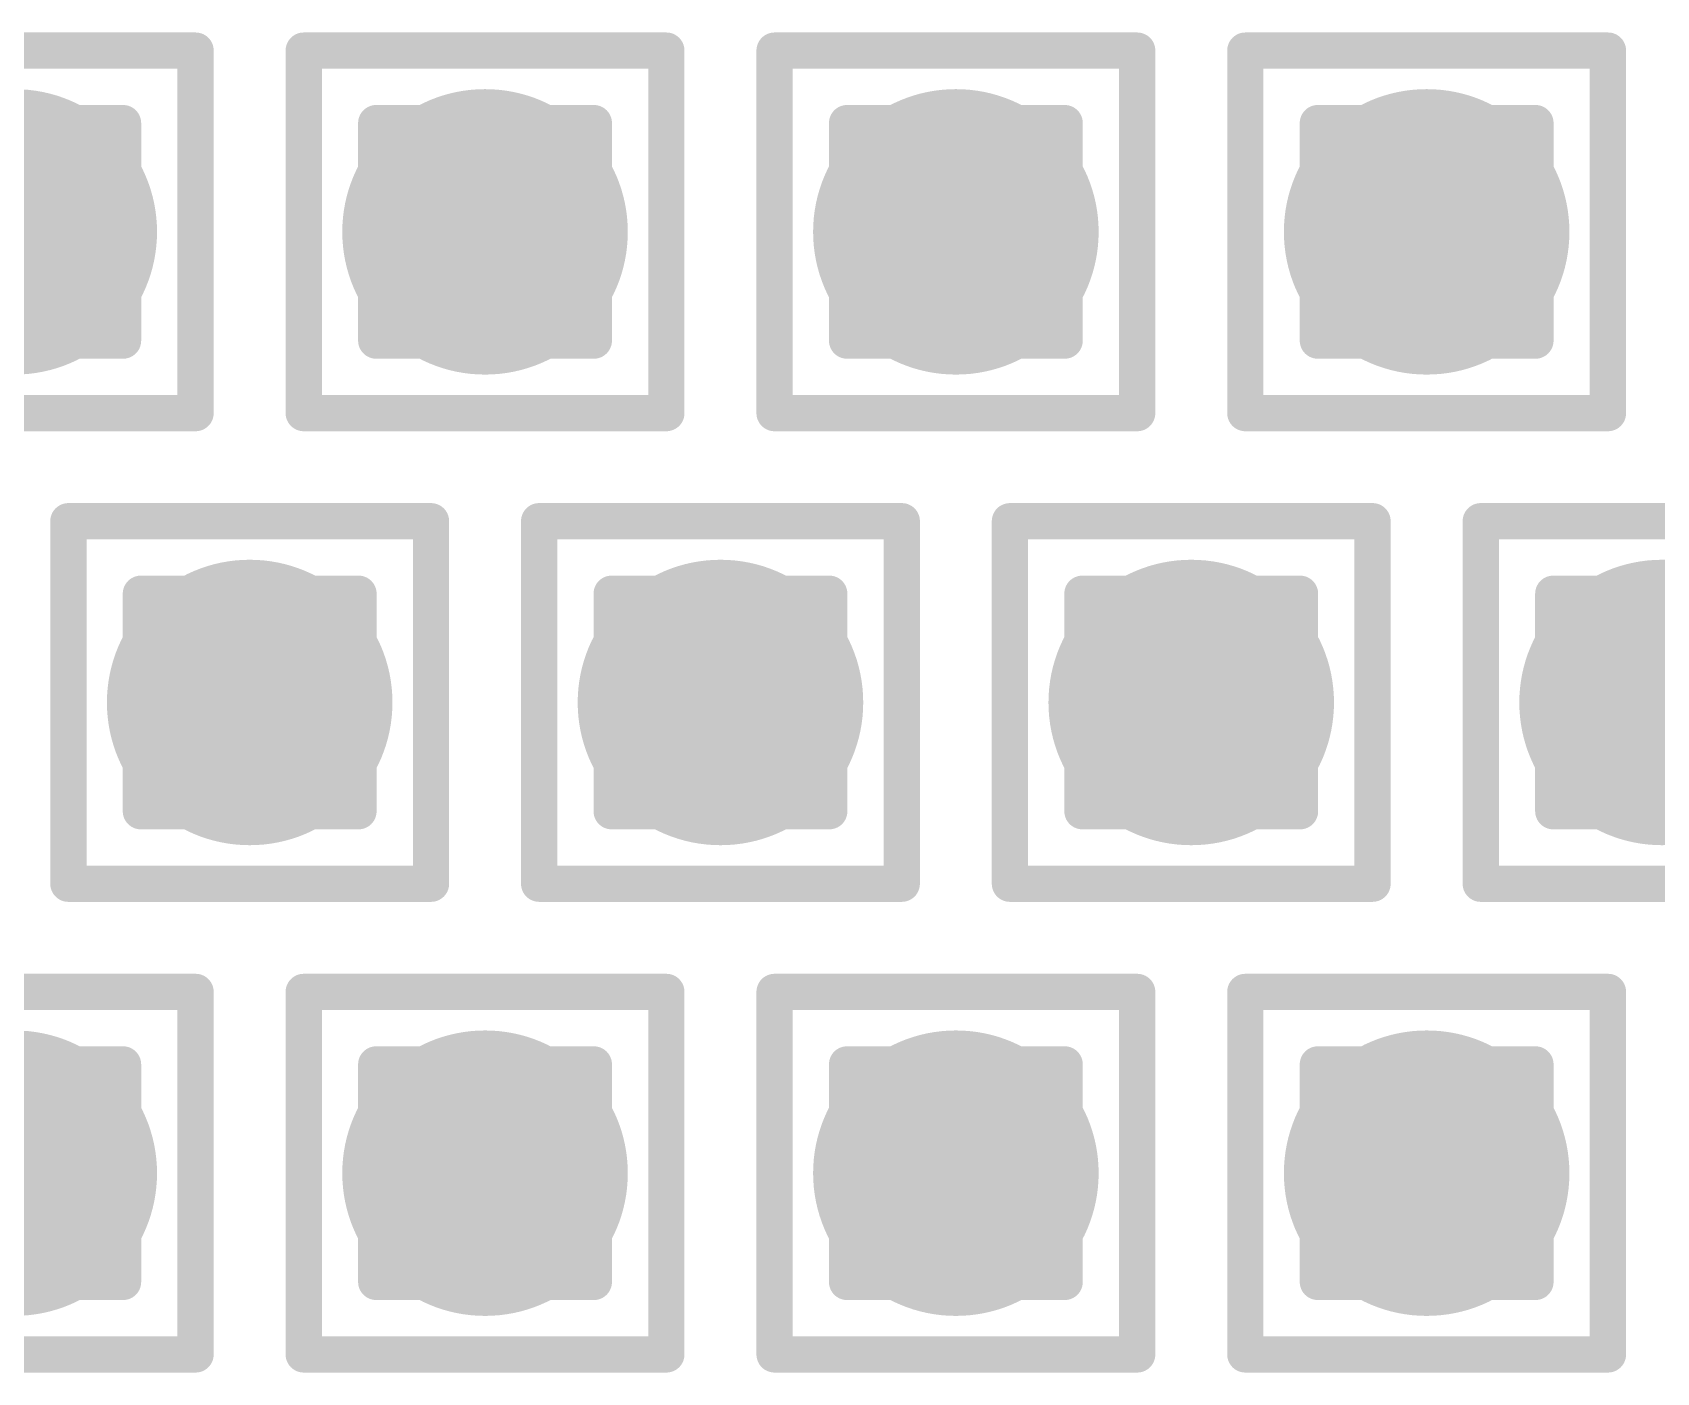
# Model space of a CAD drawing. Header units: inches. Extents: x -18 to 5357, y -8 to 5291.
# Drawn here: x 37.84 to 40.115, y 9.778 to 11.656 of the extents above; entities that cross this region are included whole.
import ezdxf

# ---------------------------------------------------------------- set-up
doc = ezdxf.new("R2010")
doc.units = ezdxf.units.IN
for name, color, linetype in [('Bottom Layer', 5, 'Continuous'), ('Drill Drawing', 1, 'Continuous'), ('Ground', 16, 'Continuous'), ('Power', 76, 'Continuous'), ('Top Layer', 1, 'Continuous'), ('Via Holes', 16, 'Continuous')]:
    doc.layers.add(name, color=color, linetype=linetype)

msp = doc.modelspace()

# ---------------------------------------------------------------- hatches: boundary and pattern name
at = {"layer": 'Bottom Layer'}
h = msp.add_hatch(color=5, dxfattribs=at)
edge = h.paths.add_edge_path()
edge.add_arc((37.8141, 11.3767), 0.2, 0, 360)
h = msp.add_hatch(color=5, dxfattribs=at)
edge = h.paths.add_edge_path()
edge.add_arc((38.4736, 11.3767), 0.2, 0, 360)
h = msp.add_hatch(color=5, dxfattribs=at)
edge = h.paths.add_edge_path()
edge.add_arc((39.1332, 11.3767), 0.2, 0, 360)
h = msp.add_hatch(color=5, dxfattribs=at)
edge = h.paths.add_edge_path()
edge.add_arc((39.7927, 11.3767), 0.2, 0, 360)
h = msp.add_hatch(color=5, dxfattribs=at)
edge = h.paths.add_edge_path()
edge.add_arc((38.1439, 10.7172), 0.2, 0, 360)
h = msp.add_hatch(color=5, dxfattribs=at)
edge = h.paths.add_edge_path()
edge.add_arc((38.8034, 10.7172), 0.2, 0, 360)
h = msp.add_hatch(color=5, dxfattribs=at)
edge = h.paths.add_edge_path()
edge.add_arc((39.4629, 10.7172), 0.2, 0, 360)
h = msp.add_hatch(color=5, dxfattribs=at)
edge = h.paths.add_edge_path()
edge.add_arc((40.1225, 10.7172), 0.2, 0, 360)
h = msp.add_hatch(color=5, dxfattribs=at)
edge = h.paths.add_edge_path()
edge.add_arc((37.8141, 10.0576), 0.2, 0, 360)
h = msp.add_hatch(color=5, dxfattribs=at)
edge = h.paths.add_edge_path()
edge.add_arc((38.4736, 10.0576), 0.2, 0, 360)
h = msp.add_hatch(color=5, dxfattribs=at)
edge = h.paths.add_edge_path()
edge.add_arc((39.1332, 10.0576), 0.2, 0, 360)
h = msp.add_hatch(color=5, dxfattribs=at)
edge = h.paths.add_edge_path()
edge.add_arc((39.7927, 10.0576), 0.2, 0, 360)
at = {"layer": 'Ground'}
h = msp.add_hatch(color=16, dxfattribs=at)
edge = h.paths.add_edge_path()
edge.add_arc((37.8141, 11.3767), 0.2, 0, 360)
h = msp.add_hatch(color=16, dxfattribs=at)
edge = h.paths.add_edge_path()
edge.add_arc((38.4736, 11.3767), 0.2, 0, 360)
h = msp.add_hatch(color=16, dxfattribs=at)
edge = h.paths.add_edge_path()
edge.add_arc((39.1332, 11.3767), 0.2, 0, 360)
h = msp.add_hatch(color=16, dxfattribs=at)
edge = h.paths.add_edge_path()
edge.add_arc((39.7927, 11.3767), 0.2, 0, 360)
h = msp.add_hatch(color=16, dxfattribs=at)
edge = h.paths.add_edge_path()
edge.add_arc((38.1439, 10.7172), 0.2, 0, 360)
h = msp.add_hatch(color=16, dxfattribs=at)
edge = h.paths.add_edge_path()
edge.add_arc((38.8034, 10.7172), 0.2, 0, 360)
h = msp.add_hatch(color=16, dxfattribs=at)
edge = h.paths.add_edge_path()
edge.add_arc((39.4629, 10.7172), 0.2, 0, 360)
h = msp.add_hatch(color=16, dxfattribs=at)
edge = h.paths.add_edge_path()
edge.add_arc((40.1225, 10.7172), 0.2, 0, 360)
h = msp.add_hatch(color=16, dxfattribs=at)
edge = h.paths.add_edge_path()
edge.add_arc((37.8141, 10.0576), 0.2, 0, 360)
h = msp.add_hatch(color=16, dxfattribs=at)
edge = h.paths.add_edge_path()
edge.add_arc((38.4736, 10.0576), 0.2, 0, 360)
h = msp.add_hatch(color=16, dxfattribs=at)
edge = h.paths.add_edge_path()
edge.add_arc((39.1332, 10.0576), 0.2, 0, 360)
h = msp.add_hatch(color=16, dxfattribs=at)
edge = h.paths.add_edge_path()
edge.add_arc((39.7927, 10.0576), 0.2, 0, 360)
at = {"layer": 'Power'}
h = msp.add_hatch(color=76, dxfattribs=at)
edge = h.paths.add_edge_path()
edge.add_arc((37.8141, 11.3767), 0.2, 0, 360)
h = msp.add_hatch(color=76, dxfattribs=at)
edge = h.paths.add_edge_path()
edge.add_arc((38.4736, 11.3767), 0.2, 0, 360)
h = msp.add_hatch(color=76, dxfattribs=at)
edge = h.paths.add_edge_path()
edge.add_arc((39.1332, 11.3767), 0.2, 0, 360)
h = msp.add_hatch(color=76, dxfattribs=at)
edge = h.paths.add_edge_path()
edge.add_arc((39.7927, 11.3767), 0.2, 0, 360)
h = msp.add_hatch(color=76, dxfattribs=at)
edge = h.paths.add_edge_path()
edge.add_arc((38.1439, 10.7172), 0.2, 0, 360)
h = msp.add_hatch(color=76, dxfattribs=at)
edge = h.paths.add_edge_path()
edge.add_arc((38.8034, 10.7172), 0.2, 0, 360)
h = msp.add_hatch(color=76, dxfattribs=at)
edge = h.paths.add_edge_path()
edge.add_arc((39.4629, 10.7172), 0.2, 0, 360)
h = msp.add_hatch(color=76, dxfattribs=at)
edge = h.paths.add_edge_path()
edge.add_arc((40.1225, 10.7172), 0.2, 0, 360)
h = msp.add_hatch(color=76, dxfattribs=at)
edge = h.paths.add_edge_path()
edge.add_arc((37.8141, 10.0576), 0.2, 0, 360)
h = msp.add_hatch(color=76, dxfattribs=at)
edge = h.paths.add_edge_path()
edge.add_arc((38.4736, 10.0576), 0.2, 0, 360)
h = msp.add_hatch(color=76, dxfattribs=at)
edge = h.paths.add_edge_path()
edge.add_arc((39.1332, 10.0576), 0.2, 0, 360)
h = msp.add_hatch(color=76, dxfattribs=at)
edge = h.paths.add_edge_path()
edge.add_arc((39.7927, 10.0576), 0.2, 0, 360)
at = {"layer": 'Top Layer'}
h = msp.add_hatch(color=1, dxfattribs=at)
edge = h.paths.add_edge_path()
edge.add_arc((37.8141, 11.3767), 0.2, 0, 360)
h = msp.add_hatch(color=1, dxfattribs=at)
edge = h.paths.add_edge_path()
edge.add_arc((38.4736, 11.3767), 0.2, 0, 360)
h = msp.add_hatch(color=1, dxfattribs=at)
edge = h.paths.add_edge_path()
edge.add_arc((39.1332, 11.3767), 0.2, 0, 360)
h = msp.add_hatch(color=1, dxfattribs=at)
edge = h.paths.add_edge_path()
edge.add_arc((39.7927, 11.3767), 0.2, 0, 360)
h = msp.add_hatch(color=1, dxfattribs=at)
edge = h.paths.add_edge_path()
edge.add_arc((38.1439, 10.7172), 0.2, 0, 360)
h = msp.add_hatch(color=1, dxfattribs=at)
edge = h.paths.add_edge_path()
edge.add_arc((38.8034, 10.7172), 0.2, 0, 360)
h = msp.add_hatch(color=1, dxfattribs=at)
edge = h.paths.add_edge_path()
edge.add_arc((39.4629, 10.7172), 0.2, 0, 360)
h = msp.add_hatch(color=1, dxfattribs=at)
edge = h.paths.add_edge_path()
edge.add_arc((40.1225, 10.7172), 0.2, 0, 360)
h = msp.add_hatch(color=1, dxfattribs=at)
edge = h.paths.add_edge_path()
edge.add_arc((37.8141, 10.0576), 0.2, 0, 360)
h = msp.add_hatch(color=1, dxfattribs=at)
edge = h.paths.add_edge_path()
edge.add_arc((38.4736, 10.0576), 0.2, 0, 360)
h = msp.add_hatch(color=1, dxfattribs=at)
edge = h.paths.add_edge_path()
edge.add_arc((39.1332, 10.0576), 0.2, 0, 360)
h = msp.add_hatch(color=1, dxfattribs=at)
edge = h.paths.add_edge_path()
edge.add_arc((39.7927, 10.0576), 0.2, 0, 360)
at = {"layer": 'Via Holes'}
h = msp.add_hatch(color=7, dxfattribs=at)
edge = h.paths.add_edge_path()
edge.add_arc((37.8141, 11.3767), 0.1, 0, 360)
h = msp.add_hatch(color=7, dxfattribs=at)
edge = h.paths.add_edge_path()
edge.add_arc((38.4736, 11.3767), 0.1, 0, 360)
h = msp.add_hatch(color=7, dxfattribs=at)
edge = h.paths.add_edge_path()
edge.add_arc((39.1332, 11.3767), 0.1, 0, 360)
h = msp.add_hatch(color=7, dxfattribs=at)
edge = h.paths.add_edge_path()
edge.add_arc((39.7927, 11.3767), 0.1, 0, 360)
h = msp.add_hatch(color=7, dxfattribs=at)
edge = h.paths.add_edge_path()
edge.add_arc((38.1439, 10.7172), 0.1, 0, 360)
h = msp.add_hatch(color=7, dxfattribs=at)
edge = h.paths.add_edge_path()
edge.add_arc((38.8034, 10.7172), 0.1, 0, 360)
h = msp.add_hatch(color=7, dxfattribs=at)
edge = h.paths.add_edge_path()
edge.add_arc((39.4629, 10.7172), 0.1, 0, 360)
h = msp.add_hatch(color=7, dxfattribs=at)
edge = h.paths.add_edge_path()
edge.add_arc((40.1225, 10.7172), 0.1, 0, 360)
h = msp.add_hatch(color=7, dxfattribs=at)
edge = h.paths.add_edge_path()
edge.add_arc((37.8141, 10.0576), 0.1, 0, 360)
h = msp.add_hatch(color=7, dxfattribs=at)
edge = h.paths.add_edge_path()
edge.add_arc((38.4736, 10.0576), 0.1, 0, 360)
h = msp.add_hatch(color=7, dxfattribs=at)
edge = h.paths.add_edge_path()
edge.add_arc((39.1332, 10.0576), 0.1, 0, 360)
h = msp.add_hatch(color=7, dxfattribs=at)
edge = h.paths.add_edge_path()
edge.add_arc((39.7927, 10.0576), 0.1, 0, 360)

# ---------------------------------------------------------------- linework, layer by layer
at = {"layer": 'Drill Drawing'}
for points in [[(37.5601, 11.6307, 0.0508, 0.0508, 0), (38.0681, 11.6307, 0.0508, 0.0508, 0)], [(38.0681, 11.1227, 0.0508, 0.0508, 0), (38.0681, 11.6307, 0.0508, 0.0508, 0)], [(38.2196, 11.6307, 0.0508, 0.0508, 0), (38.7276, 11.6307, 0.0508, 0.0508, 0)], [(38.2196, 11.1227, 0.0508, 0.0508, 0), (38.2196, 11.6307, 0.0508, 0.0508, 0)], [(38.7276, 11.1227, 0.0508, 0.0508, 0), (38.7276, 11.6307, 0.0508, 0.0508, 0)], [(38.8792, 11.6307, 0.0508, 0.0508, 0), (39.3872, 11.6307, 0.0508, 0.0508, 0)], [(38.8792, 11.1227, 0.0508, 0.0508, 0), (38.8792, 11.6307, 0.0508, 0.0508, 0)], [(39.3872, 11.1227, 0.0508, 0.0508, 0), (39.3872, 11.6307, 0.0508, 0.0508, 0)], [(39.5387, 11.6307, 0.0508, 0.0508, 0), (40.0467, 11.6307, 0.0508, 0.0508, 0)], [(39.5387, 11.1227, 0.0508, 0.0508, 0), (39.5387, 11.6307, 0.0508, 0.0508, 0)], [(40.0467, 11.1227, 0.0508, 0.0508, 0), (40.0467, 11.6307, 0.0508, 0.0508, 0)], [(37.6617, 11.5291, 0.0508, 0.0508, 0), (37.9665, 11.5291, 0.0508, 0.0508, 0)], [(37.9665, 11.2243, 0.0508, 0.0508, 0), (37.9665, 11.5291, 0.0508, 0.0508, 0)], [(38.3212, 11.5291, 0.0508, 0.0508, 0), (38.626, 11.5291, 0.0508, 0.0508, 0)], [(38.3212, 11.2243, 0.0508, 0.0508, 0), (38.3212, 11.5291, 0.0508, 0.0508, 0)], [(38.626, 11.2243, 0.0508, 0.0508, 0), (38.626, 11.5291, 0.0508, 0.0508, 0)], [(38.9808, 11.5291, 0.0508, 0.0508, 0), (39.2856, 11.5291, 0.0508, 0.0508, 0)], [(38.9808, 11.2243, 0.0508, 0.0508, 0), (38.9808, 11.5291, 0.0508, 0.0508, 0)], [(39.2856, 11.2243, 0.0508, 0.0508, 0), (39.2856, 11.5291, 0.0508, 0.0508, 0)], [(39.6403, 11.5291, 0.0508, 0.0508, 0), (39.9451, 11.5291, 0.0508, 0.0508, 0)], [(39.6403, 11.2243, 0.0508, 0.0508, 0), (39.6403, 11.5291, 0.0508, 0.0508, 0)], [(39.9451, 11.2243, 0.0508, 0.0508, 0), (39.9451, 11.5291, 0.0508, 0.0508, 0)], [(37.6617, 11.2243, 0.0508, 0.0508, 0), (37.9665, 11.2243, 0.0508, 0.0508, 0)], [(38.3212, 11.2243, 0.0508, 0.0508, 0), (38.626, 11.2243, 0.0508, 0.0508, 0)], [(38.9808, 11.2243, 0.0508, 0.0508, 0), (39.2856, 11.2243, 0.0508, 0.0508, 0)], [(39.6403, 11.2243, 0.0508, 0.0508, 0), (39.9451, 11.2243, 0.0508, 0.0508, 0)], [(37.5601, 11.1227, 0.0508, 0.0508, 0), (38.0681, 11.1227, 0.0508, 0.0508, 0)], [(38.2196, 11.1227, 0.0508, 0.0508, 0), (38.7276, 11.1227, 0.0508, 0.0508, 0)], [(38.8792, 11.1227, 0.0508, 0.0508, 0), (39.3872, 11.1227, 0.0508, 0.0508, 0)], [(39.5387, 11.1227, 0.0508, 0.0508, 0), (40.0467, 11.1227, 0.0508, 0.0508, 0)], [(37.8899, 10.9712, 0.0508, 0.0508, 0), (38.3979, 10.9712, 0.0508, 0.0508, 0)], [(37.8899, 10.4632, 0.0508, 0.0508, 0), (37.8899, 10.9712, 0.0508, 0.0508, 0)], [(38.3979, 10.4632, 0.0508, 0.0508, 0), (38.3979, 10.9712, 0.0508, 0.0508, 0)], [(38.5494, 10.9712, 0.0508, 0.0508, 0), (39.0574, 10.9712, 0.0508, 0.0508, 0)], [(38.5494, 10.4632, 0.0508, 0.0508, 0), (38.5494, 10.9712, 0.0508, 0.0508, 0)], [(39.0574, 10.4632, 0.0508, 0.0508, 0), (39.0574, 10.9712, 0.0508, 0.0508, 0)], [(39.2089, 10.9712, 0.0508, 0.0508, 0), (39.7169, 10.9712, 0.0508, 0.0508, 0)], [(39.2089, 10.4632, 0.0508, 0.0508, 0), (39.2089, 10.9712, 0.0508, 0.0508, 0)], [(39.7169, 10.4632, 0.0508, 0.0508, 0), (39.7169, 10.9712, 0.0508, 0.0508, 0)], [(39.8685, 10.9712, 0.0508, 0.0508, 0), (40.3765, 10.9712, 0.0508, 0.0508, 0)], [(39.8685, 10.4632, 0.0508, 0.0508, 0), (39.8685, 10.9712, 0.0508, 0.0508, 0)], [(37.9915, 10.8696, 0.0508, 0.0508, 0), (38.2963, 10.8696, 0.0508, 0.0508, 0)], [(37.9915, 10.5648, 0.0508, 0.0508, 0), (37.9915, 10.8696, 0.0508, 0.0508, 0)], [(38.2963, 10.5648, 0.0508, 0.0508, 0), (38.2963, 10.8696, 0.0508, 0.0508, 0)], [(38.651, 10.8696, 0.0508, 0.0508, 0), (38.9558, 10.8696, 0.0508, 0.0508, 0)], [(38.651, 10.5648, 0.0508, 0.0508, 0), (38.651, 10.8696, 0.0508, 0.0508, 0)], [(38.9558, 10.5648, 0.0508, 0.0508, 0), (38.9558, 10.8696, 0.0508, 0.0508, 0)], [(39.3105, 10.8696, 0.0508, 0.0508, 0), (39.6153, 10.8696, 0.0508, 0.0508, 0)], [(39.3105, 10.5648, 0.0508, 0.0508, 0), (39.3105, 10.8696, 0.0508, 0.0508, 0)], [(39.6153, 10.5648, 0.0508, 0.0508, 0), (39.6153, 10.8696, 0.0508, 0.0508, 0)], [(39.9701, 10.8696, 0.0508, 0.0508, 0), (40.2749, 10.8696, 0.0508, 0.0508, 0)], [(39.9701, 10.5648, 0.0508, 0.0508, 0), (39.9701, 10.8696, 0.0508, 0.0508, 0)], [(37.9915, 10.5648, 0.0508, 0.0508, 0), (38.2963, 10.5648, 0.0508, 0.0508, 0)], [(38.651, 10.5648, 0.0508, 0.0508, 0), (38.9558, 10.5648, 0.0508, 0.0508, 0)], [(39.3105, 10.5648, 0.0508, 0.0508, 0), (39.6153, 10.5648, 0.0508, 0.0508, 0)], [(39.9701, 10.5648, 0.0508, 0.0508, 0), (40.2749, 10.5648, 0.0508, 0.0508, 0)], [(37.8899, 10.4632, 0.0508, 0.0508, 0), (38.3979, 10.4632, 0.0508, 0.0508, 0)], [(38.5494, 10.4632, 0.0508, 0.0508, 0), (39.0574, 10.4632, 0.0508, 0.0508, 0)], [(39.2089, 10.4632, 0.0508, 0.0508, 0), (39.7169, 10.4632, 0.0508, 0.0508, 0)], [(39.8685, 10.4632, 0.0508, 0.0508, 0), (40.3765, 10.4632, 0.0508, 0.0508, 0)], [(37.5601, 10.3116, 0.0508, 0.0508, 0), (38.0681, 10.3116, 0.0508, 0.0508, 0)], [(38.0681, 9.8036, 0.0508, 0.0508, 0), (38.0681, 10.3116, 0.0508, 0.0508, 0)], [(38.2196, 10.3116, 0.0508, 0.0508, 0), (38.7276, 10.3116, 0.0508, 0.0508, 0)], [(38.2196, 9.8036, 0.0508, 0.0508, 0), (38.2196, 10.3116, 0.0508, 0.0508, 0)], [(38.7276, 9.8036, 0.0508, 0.0508, 0), (38.7276, 10.3116, 0.0508, 0.0508, 0)], [(38.8792, 10.3116, 0.0508, 0.0508, 0), (39.3872, 10.3116, 0.0508, 0.0508, 0)], [(38.8792, 9.8036, 0.0508, 0.0508, 0), (38.8792, 10.3116, 0.0508, 0.0508, 0)], [(39.3872, 9.8036, 0.0508, 0.0508, 0), (39.3872, 10.3116, 0.0508, 0.0508, 0)], [(39.5387, 10.3116, 0.0508, 0.0508, 0), (40.0467, 10.3116, 0.0508, 0.0508, 0)], [(39.5387, 9.8036, 0.0508, 0.0508, 0), (39.5387, 10.3116, 0.0508, 0.0508, 0)], [(40.0467, 9.8036, 0.0508, 0.0508, 0), (40.0467, 10.3116, 0.0508, 0.0508, 0)], [(37.6617, 10.21, 0.0508, 0.0508, 0), (37.9665, 10.21, 0.0508, 0.0508, 0)], [(37.9665, 9.9052, 0.0508, 0.0508, 0), (37.9665, 10.21, 0.0508, 0.0508, 0)], [(38.3212, 10.21, 0.0508, 0.0508, 0), (38.626, 10.21, 0.0508, 0.0508, 0)], [(38.3212, 9.9052, 0.0508, 0.0508, 0), (38.3212, 10.21, 0.0508, 0.0508, 0)], [(38.626, 9.9052, 0.0508, 0.0508, 0), (38.626, 10.21, 0.0508, 0.0508, 0)], [(38.9808, 10.21, 0.0508, 0.0508, 0), (39.2856, 10.21, 0.0508, 0.0508, 0)], [(38.9808, 9.9052, 0.0508, 0.0508, 0), (38.9808, 10.21, 0.0508, 0.0508, 0)], [(39.2856, 9.9052, 0.0508, 0.0508, 0), (39.2856, 10.21, 0.0508, 0.0508, 0)], [(39.6403, 10.21, 0.0508, 0.0508, 0), (39.9451, 10.21, 0.0508, 0.0508, 0)], [(39.6403, 9.9052, 0.0508, 0.0508, 0), (39.6403, 10.21, 0.0508, 0.0508, 0)], [(39.9451, 9.9052, 0.0508, 0.0508, 0), (39.9451, 10.21, 0.0508, 0.0508, 0)], [(37.6617, 9.9052, 0.0508, 0.0508, 0), (37.9665, 9.9052, 0.0508, 0.0508, 0)], [(38.3212, 9.9052, 0.0508, 0.0508, 0), (38.626, 9.9052, 0.0508, 0.0508, 0)], [(38.9808, 9.9052, 0.0508, 0.0508, 0), (39.2856, 9.9052, 0.0508, 0.0508, 0)], [(39.6403, 9.9052, 0.0508, 0.0508, 0), (39.9451, 9.9052, 0.0508, 0.0508, 0)], [(37.5601, 9.8036, 0.0508, 0.0508, 0), (38.0681, 9.8036, 0.0508, 0.0508, 0)], [(38.2196, 9.8036, 0.0508, 0.0508, 0), (38.7276, 9.8036, 0.0508, 0.0508, 0)], [(38.8792, 9.8036, 0.0508, 0.0508, 0), (39.3872, 9.8036, 0.0508, 0.0508, 0)], [(39.5387, 9.8036, 0.0508, 0.0508, 0), (40.0467, 9.8036, 0.0508, 0.0508, 0)]]:
    msp.add_lwpolyline(points, format="xyseb", dxfattribs=at)
for points in [[(38.0554, 11.6307, 0.0254, 0.0254, 1), (38.0808, 11.6307, 0.0254, 0.0254, 1)], [(38.0554, 11.6307, 0.0254, 0.0254, 1), (38.0808, 11.6307, 0.0254, 0.0254, 1)], [(38.2069, 11.6307, 0.0254, 0.0254, 1), (38.2323, 11.6307, 0.0254, 0.0254, 1)], [(38.2069, 11.6307, 0.0254, 0.0254, 1), (38.2323, 11.6307, 0.0254, 0.0254, 1)], [(38.7149, 11.6307, 0.0254, 0.0254, 1), (38.7403, 11.6307, 0.0254, 0.0254, 1)], [(38.7149, 11.6307, 0.0254, 0.0254, 1), (38.7403, 11.6307, 0.0254, 0.0254, 1)], [(38.8665, 11.6307, 0.0254, 0.0254, 1), (38.8919, 11.6307, 0.0254, 0.0254, 1)], [(38.8665, 11.6307, 0.0254, 0.0254, 1), (38.8919, 11.6307, 0.0254, 0.0254, 1)], [(39.3745, 11.6307, 0.0254, 0.0254, 1), (39.3999, 11.6307, 0.0254, 0.0254, 1)], [(39.3745, 11.6307, 0.0254, 0.0254, 1), (39.3999, 11.6307, 0.0254, 0.0254, 1)], [(39.526, 11.6307, 0.0254, 0.0254, 1), (39.5514, 11.6307, 0.0254, 0.0254, 1)], [(39.526, 11.6307, 0.0254, 0.0254, 1), (39.5514, 11.6307, 0.0254, 0.0254, 1)], [(40.034, 11.6307, 0.0254, 0.0254, 1), (40.0594, 11.6307, 0.0254, 0.0254, 1)], [(40.034, 11.6307, 0.0254, 0.0254, 1), (40.0594, 11.6307, 0.0254, 0.0254, 1)], [(37.9538, 11.5291, 0.0254, 0.0254, 1), (37.9792, 11.5291, 0.0254, 0.0254, 1)], [(37.9538, 11.5291, 0.0254, 0.0254, 1), (37.9792, 11.5291, 0.0254, 0.0254, 1)], [(38.3085, 11.5291, 0.0254, 0.0254, 1), (38.3339, 11.5291, 0.0254, 0.0254, 1)], [(38.3085, 11.5291, 0.0254, 0.0254, 1), (38.3339, 11.5291, 0.0254, 0.0254, 1)], [(38.6133, 11.5291, 0.0254, 0.0254, 1), (38.6387, 11.5291, 0.0254, 0.0254, 1)], [(38.6133, 11.5291, 0.0254, 0.0254, 1), (38.6387, 11.5291, 0.0254, 0.0254, 1)], [(38.9681, 11.5291, 0.0254, 0.0254, 1), (38.9935, 11.5291, 0.0254, 0.0254, 1)], [(38.9681, 11.5291, 0.0254, 0.0254, 1), (38.9935, 11.5291, 0.0254, 0.0254, 1)], [(39.2729, 11.5291, 0.0254, 0.0254, 1), (39.2983, 11.5291, 0.0254, 0.0254, 1)], [(39.2729, 11.5291, 0.0254, 0.0254, 1), (39.2983, 11.5291, 0.0254, 0.0254, 1)], [(39.6276, 11.5291, 0.0254, 0.0254, 1), (39.653, 11.5291, 0.0254, 0.0254, 1)], [(39.6276, 11.5291, 0.0254, 0.0254, 1), (39.653, 11.5291, 0.0254, 0.0254, 1)], [(39.9324, 11.5291, 0.0254, 0.0254, 1), (39.9578, 11.5291, 0.0254, 0.0254, 1)], [(39.9324, 11.5291, 0.0254, 0.0254, 1), (39.9578, 11.5291, 0.0254, 0.0254, 1)], [(37.9538, 11.2243, 0.0254, 0.0254, 1), (37.9792, 11.2243, 0.0254, 0.0254, 1)], [(37.9538, 11.2243, 0.0254, 0.0254, 1), (37.9792, 11.2243, 0.0254, 0.0254, 1)], [(38.3085, 11.2243, 0.0254, 0.0254, 1), (38.3339, 11.2243, 0.0254, 0.0254, 1)], [(38.3085, 11.2243, 0.0254, 0.0254, 1), (38.3339, 11.2243, 0.0254, 0.0254, 1)], [(38.6133, 11.2243, 0.0254, 0.0254, 1), (38.6387, 11.2243, 0.0254, 0.0254, 1)], [(38.6133, 11.2243, 0.0254, 0.0254, 1), (38.6387, 11.2243, 0.0254, 0.0254, 1)], [(38.9681, 11.2243, 0.0254, 0.0254, 1), (38.9935, 11.2243, 0.0254, 0.0254, 1)], [(38.9681, 11.2243, 0.0254, 0.0254, 1), (38.9935, 11.2243, 0.0254, 0.0254, 1)], [(39.2729, 11.2243, 0.0254, 0.0254, 1), (39.2983, 11.2243, 0.0254, 0.0254, 1)], [(39.2729, 11.2243, 0.0254, 0.0254, 1), (39.2983, 11.2243, 0.0254, 0.0254, 1)], [(39.6276, 11.2243, 0.0254, 0.0254, 1), (39.653, 11.2243, 0.0254, 0.0254, 1)], [(39.6276, 11.2243, 0.0254, 0.0254, 1), (39.653, 11.2243, 0.0254, 0.0254, 1)], [(39.9324, 11.2243, 0.0254, 0.0254, 1), (39.9578, 11.2243, 0.0254, 0.0254, 1)], [(39.9324, 11.2243, 0.0254, 0.0254, 1), (39.9578, 11.2243, 0.0254, 0.0254, 1)], [(38.0554, 11.1227, 0.0254, 0.0254, 1), (38.0808, 11.1227, 0.0254, 0.0254, 1)], [(38.0554, 11.1227, 0.0254, 0.0254, 1), (38.0808, 11.1227, 0.0254, 0.0254, 1)], [(38.2069, 11.1227, 0.0254, 0.0254, 1), (38.2323, 11.1227, 0.0254, 0.0254, 1)], [(38.2069, 11.1227, 0.0254, 0.0254, 1), (38.2323, 11.1227, 0.0254, 0.0254, 1)], [(38.7149, 11.1227, 0.0254, 0.0254, 1), (38.7403, 11.1227, 0.0254, 0.0254, 1)], [(38.7149, 11.1227, 0.0254, 0.0254, 1), (38.7403, 11.1227, 0.0254, 0.0254, 1)], [(38.8665, 11.1227, 0.0254, 0.0254, 1), (38.8919, 11.1227, 0.0254, 0.0254, 1)], [(38.8665, 11.1227, 0.0254, 0.0254, 1), (38.8919, 11.1227, 0.0254, 0.0254, 1)], [(39.3745, 11.1227, 0.0254, 0.0254, 1), (39.3999, 11.1227, 0.0254, 0.0254, 1)], [(39.3745, 11.1227, 0.0254, 0.0254, 1), (39.3999, 11.1227, 0.0254, 0.0254, 1)], [(39.526, 11.1227, 0.0254, 0.0254, 1), (39.5514, 11.1227, 0.0254, 0.0254, 1)], [(39.526, 11.1227, 0.0254, 0.0254, 1), (39.5514, 11.1227, 0.0254, 0.0254, 1)], [(40.034, 11.1227, 0.0254, 0.0254, 1), (40.0594, 11.1227, 0.0254, 0.0254, 1)], [(40.034, 11.1227, 0.0254, 0.0254, 1), (40.0594, 11.1227, 0.0254, 0.0254, 1)], [(37.8772, 10.9712, 0.0254, 0.0254, 1), (37.9026, 10.9712, 0.0254, 0.0254, 1)], [(37.8772, 10.9712, 0.0254, 0.0254, 1), (37.9026, 10.9712, 0.0254, 0.0254, 1)], [(38.3852, 10.9712, 0.0254, 0.0254, 1), (38.4106, 10.9712, 0.0254, 0.0254, 1)], [(38.3852, 10.9712, 0.0254, 0.0254, 1), (38.4106, 10.9712, 0.0254, 0.0254, 1)], [(38.5367, 10.9712, 0.0254, 0.0254, 1), (38.5621, 10.9712, 0.0254, 0.0254, 1)], [(38.5367, 10.9712, 0.0254, 0.0254, 1), (38.5621, 10.9712, 0.0254, 0.0254, 1)], [(39.0447, 10.9712, 0.0254, 0.0254, 1), (39.0701, 10.9712, 0.0254, 0.0254, 1)], [(39.0447, 10.9712, 0.0254, 0.0254, 1), (39.0701, 10.9712, 0.0254, 0.0254, 1)], [(39.1962, 10.9712, 0.0254, 0.0254, 1), (39.2216, 10.9712, 0.0254, 0.0254, 1)], [(39.1962, 10.9712, 0.0254, 0.0254, 1), (39.2216, 10.9712, 0.0254, 0.0254, 1)], [(39.7042, 10.9712, 0.0254, 0.0254, 1), (39.7296, 10.9712, 0.0254, 0.0254, 1)], [(39.7042, 10.9712, 0.0254, 0.0254, 1), (39.7296, 10.9712, 0.0254, 0.0254, 1)], [(39.8558, 10.9712, 0.0254, 0.0254, 1), (39.8812, 10.9712, 0.0254, 0.0254, 1)], [(39.8558, 10.9712, 0.0254, 0.0254, 1), (39.8812, 10.9712, 0.0254, 0.0254, 1)], [(37.9788, 10.8696, 0.0254, 0.0254, 1), (38.0042, 10.8696, 0.0254, 0.0254, 1)], [(37.9788, 10.8696, 0.0254, 0.0254, 1), (38.0042, 10.8696, 0.0254, 0.0254, 1)], [(38.2836, 10.8696, 0.0254, 0.0254, 1), (38.309, 10.8696, 0.0254, 0.0254, 1)], [(38.2836, 10.8696, 0.0254, 0.0254, 1), (38.309, 10.8696, 0.0254, 0.0254, 1)], [(38.6383, 10.8696, 0.0254, 0.0254, 1), (38.6637, 10.8696, 0.0254, 0.0254, 1)], [(38.6383, 10.8696, 0.0254, 0.0254, 1), (38.6637, 10.8696, 0.0254, 0.0254, 1)], [(38.9431, 10.8696, 0.0254, 0.0254, 1), (38.9685, 10.8696, 0.0254, 0.0254, 1)], [(38.9431, 10.8696, 0.0254, 0.0254, 1), (38.9685, 10.8696, 0.0254, 0.0254, 1)], [(39.2978, 10.8696, 0.0254, 0.0254, 1), (39.3232, 10.8696, 0.0254, 0.0254, 1)], [(39.2978, 10.8696, 0.0254, 0.0254, 1), (39.3232, 10.8696, 0.0254, 0.0254, 1)], [(39.6026, 10.8696, 0.0254, 0.0254, 1), (39.628, 10.8696, 0.0254, 0.0254, 1)], [(39.6026, 10.8696, 0.0254, 0.0254, 1), (39.628, 10.8696, 0.0254, 0.0254, 1)], [(39.9574, 10.8696, 0.0254, 0.0254, 1), (39.9828, 10.8696, 0.0254, 0.0254, 1)], [(39.9574, 10.8696, 0.0254, 0.0254, 1), (39.9828, 10.8696, 0.0254, 0.0254, 1)], [(37.9788, 10.5648, 0.0254, 0.0254, 1), (38.0042, 10.5648, 0.0254, 0.0254, 1)], [(37.9788, 10.5648, 0.0254, 0.0254, 1), (38.0042, 10.5648, 0.0254, 0.0254, 1)], [(38.2836, 10.5648, 0.0254, 0.0254, 1), (38.309, 10.5648, 0.0254, 0.0254, 1)], [(38.2836, 10.5648, 0.0254, 0.0254, 1), (38.309, 10.5648, 0.0254, 0.0254, 1)], [(38.6383, 10.5648, 0.0254, 0.0254, 1), (38.6637, 10.5648, 0.0254, 0.0254, 1)], [(38.6383, 10.5648, 0.0254, 0.0254, 1), (38.6637, 10.5648, 0.0254, 0.0254, 1)], [(38.9431, 10.5648, 0.0254, 0.0254, 1), (38.9685, 10.5648, 0.0254, 0.0254, 1)], [(38.9431, 10.5648, 0.0254, 0.0254, 1), (38.9685, 10.5648, 0.0254, 0.0254, 1)], [(39.2978, 10.5648, 0.0254, 0.0254, 1), (39.3232, 10.5648, 0.0254, 0.0254, 1)], [(39.2978, 10.5648, 0.0254, 0.0254, 1), (39.3232, 10.5648, 0.0254, 0.0254, 1)], [(39.6026, 10.5648, 0.0254, 0.0254, 1), (39.628, 10.5648, 0.0254, 0.0254, 1)], [(39.6026, 10.5648, 0.0254, 0.0254, 1), (39.628, 10.5648, 0.0254, 0.0254, 1)], [(39.9574, 10.5648, 0.0254, 0.0254, 1), (39.9828, 10.5648, 0.0254, 0.0254, 1)], [(39.9574, 10.5648, 0.0254, 0.0254, 1), (39.9828, 10.5648, 0.0254, 0.0254, 1)], [(37.8772, 10.4632, 0.0254, 0.0254, 1), (37.9026, 10.4632, 0.0254, 0.0254, 1)], [(37.8772, 10.4632, 0.0254, 0.0254, 1), (37.9026, 10.4632, 0.0254, 0.0254, 1)], [(38.3852, 10.4632, 0.0254, 0.0254, 1), (38.4106, 10.4632, 0.0254, 0.0254, 1)], [(38.3852, 10.4632, 0.0254, 0.0254, 1), (38.4106, 10.4632, 0.0254, 0.0254, 1)], [(38.5367, 10.4632, 0.0254, 0.0254, 1), (38.5621, 10.4632, 0.0254, 0.0254, 1)], [(38.5367, 10.4632, 0.0254, 0.0254, 1), (38.5621, 10.4632, 0.0254, 0.0254, 1)], [(39.0447, 10.4632, 0.0254, 0.0254, 1), (39.0701, 10.4632, 0.0254, 0.0254, 1)], [(39.0447, 10.4632, 0.0254, 0.0254, 1), (39.0701, 10.4632, 0.0254, 0.0254, 1)], [(39.1962, 10.4632, 0.0254, 0.0254, 1), (39.2216, 10.4632, 0.0254, 0.0254, 1)], [(39.1962, 10.4632, 0.0254, 0.0254, 1), (39.2216, 10.4632, 0.0254, 0.0254, 1)], [(39.7042, 10.4632, 0.0254, 0.0254, 1), (39.7296, 10.4632, 0.0254, 0.0254, 1)], [(39.7042, 10.4632, 0.0254, 0.0254, 1), (39.7296, 10.4632, 0.0254, 0.0254, 1)], [(39.8558, 10.4632, 0.0254, 0.0254, 1), (39.8812, 10.4632, 0.0254, 0.0254, 1)], [(39.8558, 10.4632, 0.0254, 0.0254, 1), (39.8812, 10.4632, 0.0254, 0.0254, 1)], [(38.0554, 10.3116, 0.0254, 0.0254, 1), (38.0808, 10.3116, 0.0254, 0.0254, 1)], [(38.0554, 10.3116, 0.0254, 0.0254, 1), (38.0808, 10.3116, 0.0254, 0.0254, 1)], [(38.2069, 10.3116, 0.0254, 0.0254, 1), (38.2323, 10.3116, 0.0254, 0.0254, 1)], [(38.2069, 10.3116, 0.0254, 0.0254, 1), (38.2323, 10.3116, 0.0254, 0.0254, 1)], [(38.7149, 10.3116, 0.0254, 0.0254, 1), (38.7403, 10.3116, 0.0254, 0.0254, 1)], [(38.7149, 10.3116, 0.0254, 0.0254, 1), (38.7403, 10.3116, 0.0254, 0.0254, 1)], [(38.8665, 10.3116, 0.0254, 0.0254, 1), (38.8919, 10.3116, 0.0254, 0.0254, 1)], [(38.8665, 10.3116, 0.0254, 0.0254, 1), (38.8919, 10.3116, 0.0254, 0.0254, 1)], [(39.3745, 10.3116, 0.0254, 0.0254, 1), (39.3999, 10.3116, 0.0254, 0.0254, 1)], [(39.3745, 10.3116, 0.0254, 0.0254, 1), (39.3999, 10.3116, 0.0254, 0.0254, 1)], [(39.526, 10.3116, 0.0254, 0.0254, 1), (39.5514, 10.3116, 0.0254, 0.0254, 1)], [(39.526, 10.3116, 0.0254, 0.0254, 1), (39.5514, 10.3116, 0.0254, 0.0254, 1)], [(40.034, 10.3116, 0.0254, 0.0254, 1), (40.0594, 10.3116, 0.0254, 0.0254, 1)], [(40.034, 10.3116, 0.0254, 0.0254, 1), (40.0594, 10.3116, 0.0254, 0.0254, 1)], [(37.9538, 10.21, 0.0254, 0.0254, 1), (37.9792, 10.21, 0.0254, 0.0254, 1)], [(37.9538, 10.21, 0.0254, 0.0254, 1), (37.9792, 10.21, 0.0254, 0.0254, 1)], [(38.3085, 10.21, 0.0254, 0.0254, 1), (38.3339, 10.21, 0.0254, 0.0254, 1)], [(38.3085, 10.21, 0.0254, 0.0254, 1), (38.3339, 10.21, 0.0254, 0.0254, 1)], [(38.6133, 10.21, 0.0254, 0.0254, 1), (38.6387, 10.21, 0.0254, 0.0254, 1)], [(38.6133, 10.21, 0.0254, 0.0254, 1), (38.6387, 10.21, 0.0254, 0.0254, 1)], [(38.9681, 10.21, 0.0254, 0.0254, 1), (38.9935, 10.21, 0.0254, 0.0254, 1)], [(38.9681, 10.21, 0.0254, 0.0254, 1), (38.9935, 10.21, 0.0254, 0.0254, 1)], [(39.2729, 10.21, 0.0254, 0.0254, 1), (39.2983, 10.21, 0.0254, 0.0254, 1)], [(39.2729, 10.21, 0.0254, 0.0254, 1), (39.2983, 10.21, 0.0254, 0.0254, 1)], [(39.6276, 10.21, 0.0254, 0.0254, 1), (39.653, 10.21, 0.0254, 0.0254, 1)], [(39.6276, 10.21, 0.0254, 0.0254, 1), (39.653, 10.21, 0.0254, 0.0254, 1)], [(39.9324, 10.21, 0.0254, 0.0254, 1), (39.9578, 10.21, 0.0254, 0.0254, 1)], [(39.9324, 10.21, 0.0254, 0.0254, 1), (39.9578, 10.21, 0.0254, 0.0254, 1)], [(37.9538, 9.9052, 0.0254, 0.0254, 1), (37.9792, 9.9052, 0.0254, 0.0254, 1)], [(37.9538, 9.9052, 0.0254, 0.0254, 1), (37.9792, 9.9052, 0.0254, 0.0254, 1)], [(38.3085, 9.9052, 0.0254, 0.0254, 1), (38.3339, 9.9052, 0.0254, 0.0254, 1)], [(38.3085, 9.9052, 0.0254, 0.0254, 1), (38.3339, 9.9052, 0.0254, 0.0254, 1)], [(38.6133, 9.9052, 0.0254, 0.0254, 1), (38.6387, 9.9052, 0.0254, 0.0254, 1)], [(38.6133, 9.9052, 0.0254, 0.0254, 1), (38.6387, 9.9052, 0.0254, 0.0254, 1)], [(38.9681, 9.9052, 0.0254, 0.0254, 1), (38.9935, 9.9052, 0.0254, 0.0254, 1)], [(38.9681, 9.9052, 0.0254, 0.0254, 1), (38.9935, 9.9052, 0.0254, 0.0254, 1)], [(39.2729, 9.9052, 0.0254, 0.0254, 1), (39.2983, 9.9052, 0.0254, 0.0254, 1)], [(39.2729, 9.9052, 0.0254, 0.0254, 1), (39.2983, 9.9052, 0.0254, 0.0254, 1)], [(39.6276, 9.9052, 0.0254, 0.0254, 1), (39.653, 9.9052, 0.0254, 0.0254, 1)], [(39.6276, 9.9052, 0.0254, 0.0254, 1), (39.653, 9.9052, 0.0254, 0.0254, 1)], [(39.9324, 9.9052, 0.0254, 0.0254, 1), (39.9578, 9.9052, 0.0254, 0.0254, 1)], [(39.9324, 9.9052, 0.0254, 0.0254, 1), (39.9578, 9.9052, 0.0254, 0.0254, 1)], [(38.0554, 9.8036, 0.0254, 0.0254, 1), (38.0808, 9.8036, 0.0254, 0.0254, 1)], [(38.0554, 9.8036, 0.0254, 0.0254, 1), (38.0808, 9.8036, 0.0254, 0.0254, 1)], [(38.2069, 9.8036, 0.0254, 0.0254, 1), (38.2323, 9.8036, 0.0254, 0.0254, 1)], [(38.2069, 9.8036, 0.0254, 0.0254, 1), (38.2323, 9.8036, 0.0254, 0.0254, 1)], [(38.7149, 9.8036, 0.0254, 0.0254, 1), (38.7403, 9.8036, 0.0254, 0.0254, 1)], [(38.7149, 9.8036, 0.0254, 0.0254, 1), (38.7403, 9.8036, 0.0254, 0.0254, 1)], [(38.8665, 9.8036, 0.0254, 0.0254, 1), (38.8919, 9.8036, 0.0254, 0.0254, 1)], [(38.8665, 9.8036, 0.0254, 0.0254, 1), (38.8919, 9.8036, 0.0254, 0.0254, 1)], [(39.3745, 9.8036, 0.0254, 0.0254, 1), (39.3999, 9.8036, 0.0254, 0.0254, 1)], [(39.3745, 9.8036, 0.0254, 0.0254, 1), (39.3999, 9.8036, 0.0254, 0.0254, 1)], [(39.526, 9.8036, 0.0254, 0.0254, 1), (39.5514, 9.8036, 0.0254, 0.0254, 1)], [(39.526, 9.8036, 0.0254, 0.0254, 1), (39.5514, 9.8036, 0.0254, 0.0254, 1)], [(40.034, 9.8036, 0.0254, 0.0254, 1), (40.0594, 9.8036, 0.0254, 0.0254, 1)], [(40.034, 9.8036, 0.0254, 0.0254, 1), (40.0594, 9.8036, 0.0254, 0.0254, 1)]]:
    msp.add_lwpolyline(points, format="xyseb", close=True, dxfattribs=at)

doc.saveas('drawing.dxf')
